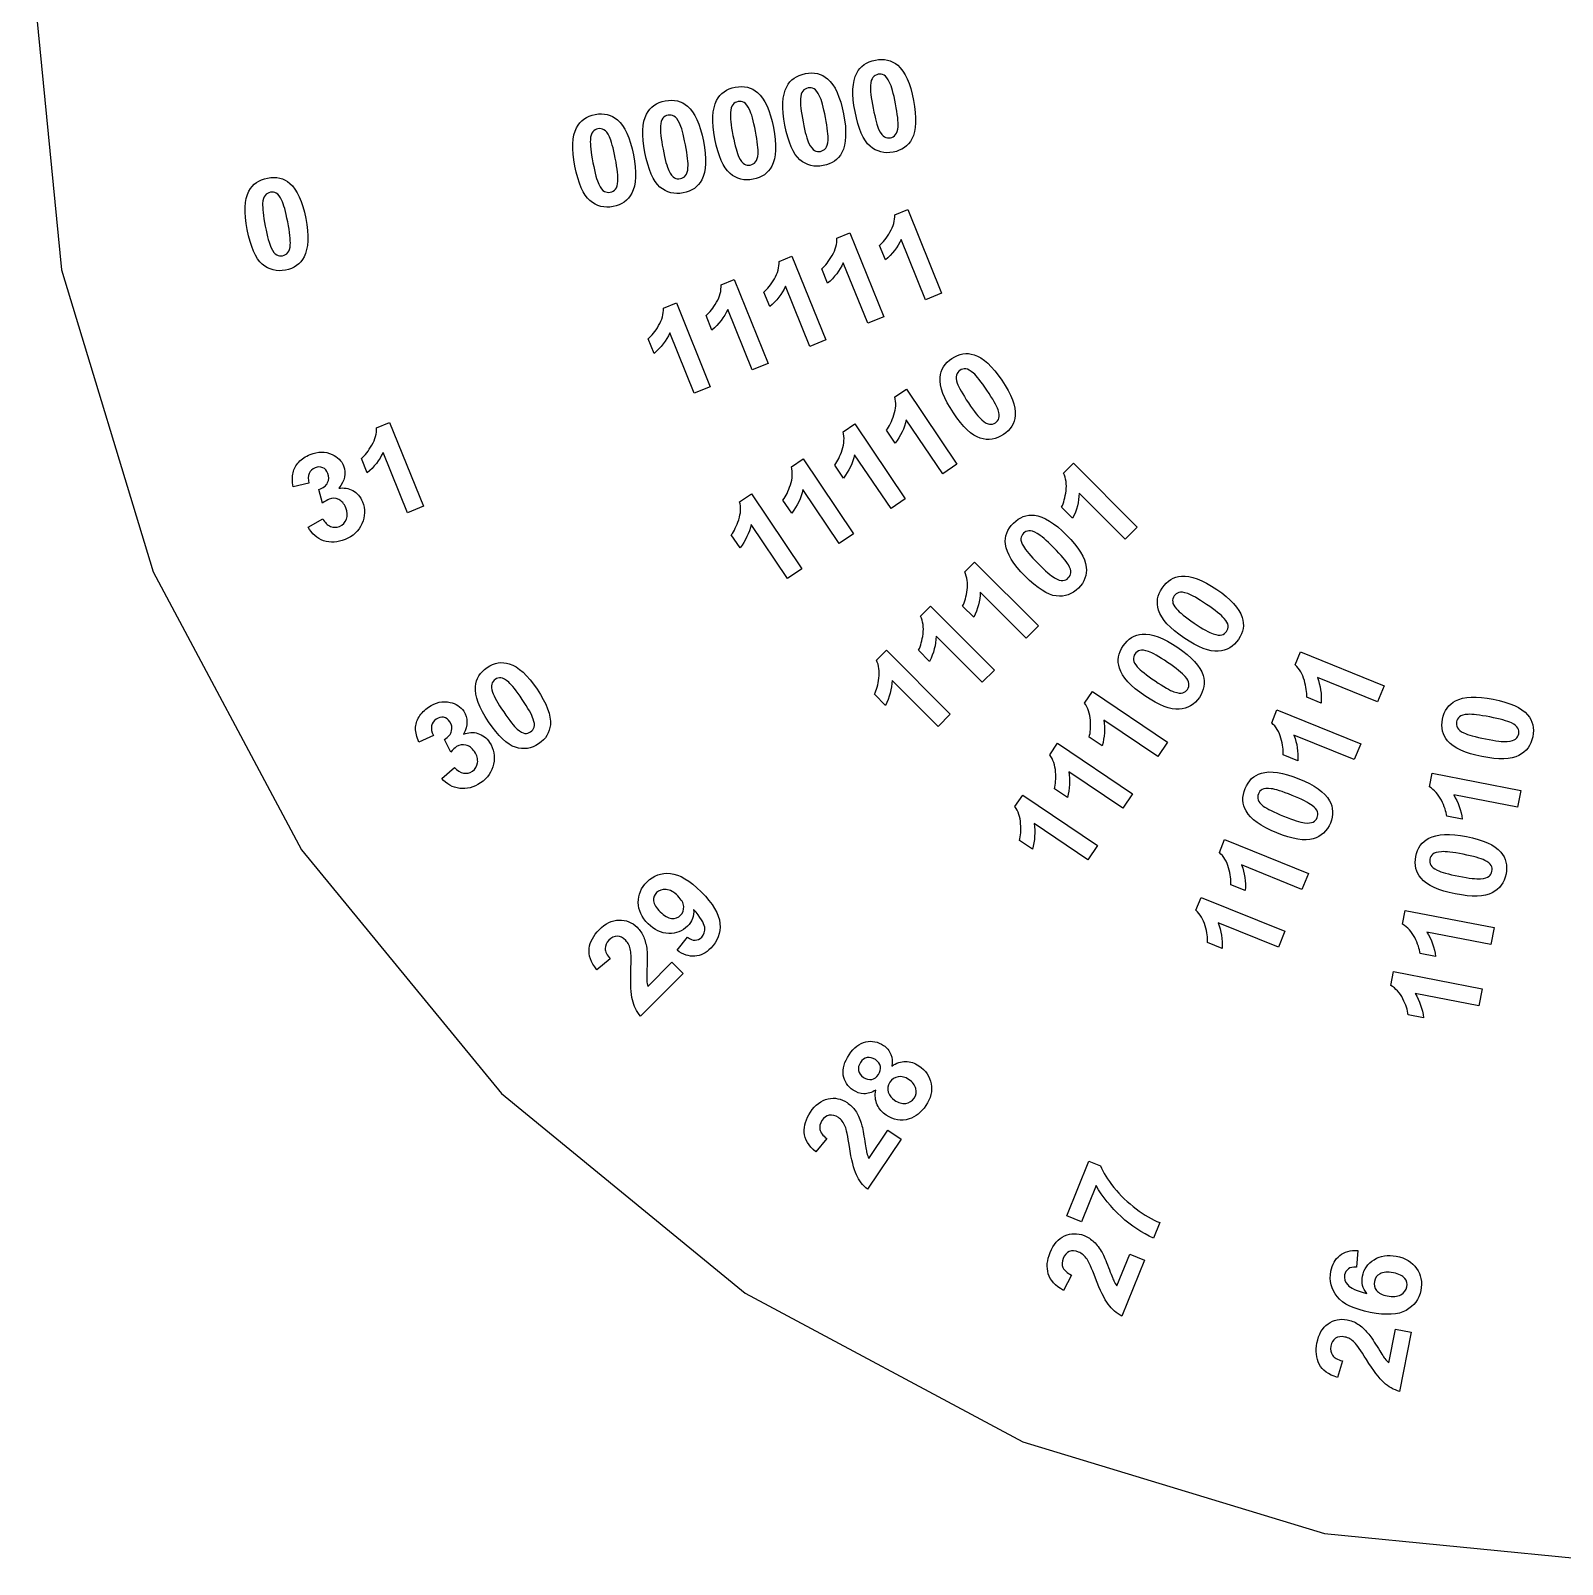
# Model space of a CAD drawing. Header units: millimetres. Extents: x -30 to 665, y 85 to 335.
# Drawn here: x 415 to 534.1, y 85 to 204.2 of the extents above; entities that cross this region are included whole.
import ezdxf

# ---------------------------------------------------------------- set-up
doc = ezdxf.new("R2010")
doc.units = ezdxf.units.MM
doc.layers.get('0').update_dxf_attribs({"lineweight": 25, "true_color": 0xffffff})
doc.layers.add('Gravure1', color=3, linetype='Continuous', lineweight=25, true_color=0x00ff00)

msp = doc.modelspace()

# ---------------------------------------------------------------- linework, layer by layer
for p, q in [((415, 210), (417.4, 185.61)), ((417.4, 185.61), (424.52, 162.16)), ((424.52, 162.16), (436.07, 140.55)), ((436.07, 140.55), (451.61, 121.61)), ((451.61, 121.61), (470.55, 106.07)), ((470.55, 106.07), (492.16, 94.52)), ((492.16, 94.52), (515.61, 87.4)), ((515.61, 87.4), (540, 85))]:
    msp.add_line(p, q)
at = {"layer": 'Gravure1'}
for p, q in [((482.19, 189.91), (483.2, 190.32)), ((483.2, 190.32), (485.83, 183.8)), ((477.69, 188.09), (478.7, 188.5)), ((478.7, 188.5), (481.33, 181.98)), ((481.46, 186.39), (481.01, 187.52)), ((484.58, 183.3), (482.69, 187.99)), ((473.19, 186.28), (474.2, 186.68)), ((474.2, 186.68), (476.83, 180.17)), ((480.09, 181.48), (478.19, 186.17)), ((468.69, 184.46), (469.7, 184.87)), ((469.7, 184.87), (472.34, 178.35)), ((476.97, 184.58), (476.51, 185.71)), ((472.47, 182.76), (472.01, 183.89)), ((475.59, 179.66), (473.7, 184.35)), ((485.83, 183.8), (484.58, 183.3)), ((464.2, 182.64), (465.21, 183.05)), ((465.21, 183.05), (467.84, 176.53)), ((471.09, 177.85), (469.2, 182.54)), ((467.97, 180.94), (467.52, 182.07)), ((481.33, 181.98), (480.09, 181.48)), ((463.47, 179.13), (463.02, 180.26)), ((466.6, 176.03), (464.7, 180.72)), ((476.83, 180.17), (475.59, 179.66)), ((472.34, 178.35), (471.09, 177.85)), ((467.84, 176.53), (466.6, 176.03)), ((482.2, 175.74), (483.1, 176.35)), ((483.1, 176.35), (487.03, 170.52)), ((441.9, 173.35), (442.91, 173.76)), ((442.91, 173.76), (445.54, 167.25)), ((478.18, 173.03), (479.08, 173.64)), ((479.08, 173.64), (483.01, 167.81)), ((482.22, 172.15), (481.54, 173.16)), ((485.92, 169.77), (483.09, 173.96)), ((441.17, 169.84), (440.72, 170.97)), ((444.29, 166.74), (442.4, 171.43)), ((474.15, 170.31), (475.06, 170.92)), ((475.06, 170.92), (478.99, 165.1)), ((481.9, 167.06), (479.07, 171.25)), ((487.03, 170.52), (485.92, 169.77)), ((495.31, 169.83), (496.08, 170.6)), ((496.08, 170.6), (501.05, 165.63)), ((478.2, 169.44), (477.52, 170.45)), ((436.64, 169.03), (435.41, 168.76)), ((437.69, 167.48), (437.41, 168.55)), ((470.13, 167.6), (471.04, 168.21)), ((471.04, 168.21), (474.97, 162.38)), ((477.87, 164.35), (475.05, 168.54)), ((500.11, 164.68), (496.53, 168.26)), ((445.54, 167.25), (444.29, 166.74)), ((474.18, 166.72), (473.5, 167.73)), ((483.01, 167.81), (481.9, 167.06)), ((496.02, 166.31), (495.16, 167.17)), ((436.57, 165.63), (437.72, 166.26)), ((473.85, 161.63), (471.03, 165.83)), ((470.16, 164.01), (469.48, 165.02)), ((478.99, 165.1), (477.87, 164.35)), ((501.05, 165.63), (500.11, 164.68)), ((474.97, 162.38), (473.85, 161.63)), ((487.63, 162.14), (488.4, 162.91)), ((488.4, 162.91), (493.37, 157.94)), ((492.42, 156.99), (488.84, 160.57)), ((484.2, 158.71), (484.97, 159.48)), ((484.97, 159.48), (489.94, 154.51)), ((488.33, 158.62), (487.47, 159.48)), ((493.37, 157.94), (492.42, 156.99)), ((488.99, 153.56), (485.41, 157.14)), ((480.77, 155.28), (481.54, 156.05)), ((481.54, 156.05), (486.51, 151.08)), ((484.9, 155.19), (484.04, 156.06)), ((513.32, 154.91), (513.73, 155.92)), ((513.73, 155.92), (520.24, 153.29)), ((489.94, 154.51), (488.99, 153.56)), ((519.74, 152.04), (515.05, 153.94)), ((481.47, 151.76), (480.61, 152.63)), ((485.56, 150.13), (481.98, 153.71)), ((496.95, 151.94), (497.56, 152.85)), ((497.56, 152.85), (503.39, 148.91)), ((520.24, 153.29), (519.74, 152.04)), ((511.5, 150.41), (511.91, 151.42)), ((511.91, 151.42), (518.43, 148.79)), ((515.35, 151.95), (514.22, 152.41)), ((486.51, 151.08), (485.56, 150.13)), ((502.64, 147.8), (498.45, 150.63)), ((446.32, 149.43), (445.18, 148.91)), ((447.67, 148.13), (447.18, 149.12)), ((498.32, 148.62), (497.31, 149.3)), ((517.92, 147.55), (513.23, 149.44)), ((494.24, 147.92), (494.85, 148.82)), ((494.85, 148.82), (500.68, 144.89)), ((503.39, 148.91), (502.64, 147.8)), ((513.53, 147.45), (512.4, 147.91)), ((518.43, 148.79), (517.92, 147.55)), ((446.96, 146.09), (447.95, 146.94)), ((499.93, 143.78), (495.73, 146.61)), ((523.76, 145.44), (523.97, 146.5)), ((523.97, 146.5), (530.87, 145.16)), ((491.53, 143.9), (492.14, 144.8)), ((492.14, 144.8), (497.96, 140.87)), ((495.61, 144.6), (494.6, 145.28)), ((500.68, 144.89), (499.93, 143.78)), ((530.61, 143.85), (525.65, 144.81)), ((530.87, 145.16), (530.61, 143.85)), ((526.31, 142.91), (525.12, 143.15)), ((497.21, 139.76), (493.02, 142.59)), ((492.9, 140.58), (491.89, 141.26)), ((497.96, 140.87), (497.21, 139.76)), ((507.43, 140.33), (507.83, 141.34)), ((507.83, 141.34), (514.35, 138.71)), ((513.85, 137.46), (509.16, 139.36)), ((514.35, 138.71), (513.85, 137.46)), ((509.45, 137.37), (508.33, 137.83)), ((505.61, 135.84), (506.02, 136.84)), ((506.02, 136.84), (512.53, 134.21)), ((512.03, 132.97), (507.34, 134.86)), ((521.68, 134.76), (521.89, 135.83)), ((521.89, 135.83), (528.79, 134.49)), ((465.26, 132.73), (466.08, 133.75)), ((512.53, 134.21), (512.03, 132.97)), ((528.54, 133.17), (523.57, 134.14)), ((528.79, 134.49), (528.54, 133.17)), ((507.64, 132.87), (506.51, 133.33)), ((524.24, 132.24), (523.04, 132.47)), ((460.06, 132.07), (459.02, 131.22)), ((462.98, 129.92), (464.86, 131.81)), ((464.86, 131.81), (465.74, 130.93)), ((465.74, 130.93), (462.42, 127.6)), ((520.76, 130), (520.97, 131.07)), ((520.97, 131.07), (527.87, 129.73)), ((527.61, 128.41), (522.65, 129.37)), ((527.87, 129.73), (527.61, 128.41)), ((523.31, 127.48), (522.12, 127.71)), ((476.9, 118.09), (476.05, 117.06)), ((482.7, 118.05), (480.07, 114.15)), ((480.17, 116.54), (481.66, 118.75)), ((481.66, 118.75), (482.7, 118.05)), ((495.56, 112.08), (497.27, 116.33)), ((497.27, 116.33), (498.18, 115.97)), ((497.85, 114.44), (496.71, 111.61)), ((496.71, 111.61), (495.56, 112.08)), ((502.79, 111.56), (502.31, 110.36)), ((499.46, 106.65), (500.46, 109.12)), ((501.62, 108.65), (499.86, 104.29)), ((500.46, 109.12), (501.62, 108.65)), ((518.19, 109.4), (518.09, 108.1)), ((495.94, 107.48), (495.32, 106.29)), ((520.61, 100.66), (521.12, 103.28)), ((521.12, 103.28), (522.34, 103.04)), ((522.34, 103.04), (521.45, 98.43)), ((517, 100.81), (516.61, 99.53))]:
    msp.add_line(p, q, dxfattribs=at)
for points in [[(479.23, 200.91), (479.52, 201.46), (480, 201.8), (480.68, 201.93)], [(480.68, 201.93), (481.36, 202.07), (481.94, 201.93), (482.42, 201.52)], [(482.42, 201.52), (482.98, 201.03), (483.4, 200.12), (483.65, 198.79)], [(473.79, 199.85), (474.07, 200.4), (474.56, 200.74), (475.24, 200.88)], [(475.24, 200.88), (475.91, 201.01), (476.49, 200.87), (476.97, 200.46)], [(476.97, 200.46), (477.54, 199.97), (477.95, 199.07), (478.21, 197.74)], [(479.1, 197.92), (478.84, 199.24), (478.89, 200.24), (479.23, 200.91)], [(480.49, 200.58), (480.39, 200.45), (480.32, 200.25), (480.3, 199.96)], [(480.9, 200.82), (480.74, 200.79), (480.6, 200.71), (480.49, 200.58)], [(481.36, 200.75), (481.21, 200.83), (481.06, 200.85), (480.9, 200.82)], [(481.79, 200.19), (481.65, 200.48), (481.51, 200.67), (481.36, 200.75)], [(468.34, 198.79), (468.63, 199.34), (469.11, 199.69), (469.79, 199.82)], [(469.79, 199.82), (470.47, 199.95), (471.05, 199.81), (471.52, 199.4)], [(471.52, 199.4), (472.09, 198.91), (472.5, 198.01), (472.76, 196.68)], [(473.65, 196.86), (473.4, 198.18), (473.44, 199.18), (473.79, 199.85)], [(475.05, 199.52), (474.94, 199.39), (474.88, 199.19), (474.86, 198.91)], [(475.45, 199.76), (475.29, 199.73), (475.15, 199.65), (475.05, 199.52)], [(475.92, 199.69), (475.77, 199.77), (475.61, 199.79), (475.45, 199.76)], [(476.35, 199.13), (476.21, 199.43), (476.06, 199.61), (475.92, 199.69)], [(476.8, 197.46), (476.64, 198.29), (476.49, 198.84), (476.35, 199.13)], [(480.3, 199.96), (480.28, 199.6), (480.35, 199.01), (480.51, 198.18)], [(482.25, 198.52), (482.09, 199.34), (481.94, 199.9), (481.79, 200.19)], [(462.89, 197.73), (463.18, 198.28), (463.66, 198.63), (464.34, 198.76)], [(464.34, 198.76), (465.02, 198.89), (465.6, 198.75), (466.08, 198.34)], [(466.08, 198.34), (466.64, 197.86), (467.06, 196.95), (467.32, 195.62)], [(468.21, 195.81), (467.95, 197.13), (467.99, 198.12), (468.34, 198.79)], [(469.6, 198.46), (469.49, 198.33), (469.43, 198.13), (469.41, 197.85)], [(470.01, 198.7), (469.84, 198.67), (469.71, 198.59), (469.6, 198.46)], [(470.47, 198.63), (470.32, 198.71), (470.17, 198.73), (470.01, 198.7)], [(470.9, 198.08), (470.76, 198.37), (470.62, 198.55), (470.47, 198.63)], [(471.36, 196.4), (471.2, 197.23), (471.04, 197.78), (470.9, 198.08)], [(474.86, 198.91), (474.83, 198.54), (474.9, 197.95), (475.06, 197.12)], [(480.27, 195.24), (479.75, 195.68), (479.36, 196.58), (479.1, 197.92)], [(480.51, 198.18), (480.67, 197.36), (480.82, 196.8), (480.96, 196.51)], [(482.45, 196.74), (482.47, 197.11), (482.41, 197.7), (482.25, 198.52)], [(483.65, 198.79), (483.91, 197.47), (483.87, 196.47), (483.52, 195.8)], [(457.45, 196.67), (457.73, 197.23), (458.22, 197.57), (458.9, 197.7)], [(458.9, 197.7), (459.58, 197.83), (460.15, 197.69), (460.63, 197.28)], [(460.63, 197.28), (461.2, 196.8), (461.61, 195.89), (461.87, 194.56)], [(462.76, 194.75), (462.5, 196.07), (462.55, 197.06), (462.89, 197.73)], [(463.97, 196.79), (463.94, 196.42), (464.01, 195.83), (464.17, 195.01)], [(464.15, 197.4), (464.05, 197.28), (463.98, 197.07), (463.97, 196.79)], [(464.56, 197.64), (464.4, 197.61), (464.26, 197.53), (464.15, 197.4)], [(465.02, 197.57), (464.88, 197.65), (464.72, 197.68), (464.56, 197.64)], [(465.46, 197.02), (465.31, 197.31), (465.17, 197.49), (465.02, 197.57)], [(465.91, 195.35), (465.75, 196.17), (465.6, 196.73), (465.46, 197.02)], [(469.41, 197.85), (469.39, 197.48), (469.45, 196.89), (469.61, 196.07)], [(474.82, 194.18), (474.3, 194.63), (473.91, 195.52), (473.65, 196.86)], [(475.06, 197.12), (475.22, 196.3), (475.37, 195.74), (475.51, 195.45)], [(477, 195.69), (477.03, 196.05), (476.96, 196.64), (476.8, 197.46)], [(478.21, 197.74), (478.47, 196.41), (478.42, 195.41), (478.08, 194.74)], [(482.26, 196.13), (482.37, 196.26), (482.43, 196.46), (482.45, 196.74)], [(457.31, 193.69), (457.06, 195.01), (457.1, 196), (457.45, 196.67)], [(458.52, 195.73), (458.5, 195.37), (458.56, 194.77), (458.72, 193.95)], [(458.71, 196.35), (458.6, 196.22), (458.54, 196.01), (458.52, 195.73)], [(459.11, 196.59), (458.95, 196.55), (458.82, 196.47), (458.71, 196.35)], [(459.58, 196.51), (459.43, 196.59), (459.28, 196.62), (459.11, 196.59)], [(460.01, 195.96), (459.87, 196.25), (459.72, 196.43), (459.58, 196.51)], [(460.46, 194.29), (460.3, 195.11), (460.15, 195.67), (460.01, 195.96)], [(467.32, 195.62), (467.57, 194.29), (467.53, 193.29), (467.18, 192.62)], [(469.38, 193.12), (468.86, 193.57), (468.47, 194.46), (468.21, 195.81)], [(469.61, 196.07), (469.77, 195.24), (469.93, 194.69), (470.07, 194.39)], [(471.56, 194.63), (471.58, 194.99), (471.52, 195.58), (471.36, 196.4)], [(472.76, 196.68), (473.02, 195.35), (472.98, 194.35), (472.63, 193.68)], [(476.82, 195.07), (476.92, 195.2), (476.99, 195.4), (477, 195.69)], [(480.96, 196.51), (481.1, 196.22), (481.25, 196.03), (481.39, 195.96)], [(481.39, 195.96), (481.54, 195.88), (481.69, 195.86), (481.86, 195.89)], [(481.86, 195.89), (482.02, 195.92), (482.15, 196), (482.26, 196.13)], [(483.52, 195.8), (483.23, 195.25), (482.75, 194.91), (482.07, 194.77)], [(461.87, 194.56), (462.13, 193.23), (462.08, 192.24), (461.74, 191.57)], [(463.93, 192.06), (463.41, 192.51), (463.02, 193.4), (462.76, 194.75)], [(464.17, 195.01), (464.33, 194.18), (464.48, 193.63), (464.62, 193.34)], [(466.11, 193.57), (466.14, 193.93), (466.07, 194.52), (465.91, 195.35)], [(470.07, 194.39), (470.21, 194.1), (470.36, 193.92), (470.5, 193.84)], [(471.37, 194.01), (471.48, 194.14), (471.54, 194.35), (471.56, 194.63)], [(475.51, 195.45), (475.66, 195.16), (475.8, 194.98), (475.95, 194.9)], [(475.95, 194.9), (476.09, 194.82), (476.25, 194.8), (476.41, 194.83)], [(476.41, 194.83), (476.57, 194.86), (476.71, 194.94), (476.82, 195.07)], [(478.08, 194.74), (477.79, 194.19), (477.31, 193.85), (476.63, 193.72)], [(482.07, 194.77), (481.39, 194.64), (480.79, 194.8), (480.27, 195.24)], [(458.49, 191.01), (457.97, 191.45), (457.58, 192.34), (457.31, 193.69)], [(458.72, 193.95), (458.88, 193.13), (459.03, 192.57), (459.18, 192.28)], [(460.66, 192.51), (460.69, 192.87), (460.62, 193.46), (460.46, 194.29)], [(464.62, 193.34), (464.77, 193.04), (464.91, 192.86), (465.06, 192.78)], [(465.92, 192.95), (466.03, 193.08), (466.09, 193.29), (466.11, 193.57)], [(470.5, 193.84), (470.65, 193.76), (470.8, 193.74), (470.96, 193.77)], [(470.96, 193.77), (471.13, 193.8), (471.26, 193.88), (471.37, 194.01)], [(472.63, 193.68), (472.34, 193.13), (471.86, 192.79), (471.18, 192.66)], [(476.63, 193.72), (475.94, 193.58), (475.34, 193.74), (474.82, 194.18)], [(431.97, 191.74), (432.26, 192.29), (432.74, 192.63), (433.42, 192.76)], [(433.42, 192.76), (434.1, 192.89), (434.68, 192.75), (435.15, 192.34)], [(435.15, 192.34), (435.72, 191.86), (436.13, 190.95), (436.39, 189.62)], [(459.18, 192.28), (459.32, 191.99), (459.46, 191.8), (459.61, 191.72)], [(460.48, 191.89), (460.58, 192.02), (460.65, 192.23), (460.66, 192.51)], [(465.74, 191.6), (465.05, 191.47), (464.45, 191.62), (463.93, 192.06)], [(465.06, 192.78), (465.2, 192.7), (465.36, 192.68), (465.52, 192.71)], [(465.52, 192.71), (465.68, 192.74), (465.82, 192.82), (465.92, 192.95)], [(467.18, 192.62), (466.9, 192.07), (466.41, 191.73), (465.74, 191.6)], [(471.18, 192.66), (470.5, 192.52), (469.9, 192.68), (469.38, 193.12)], [(431.84, 188.75), (431.58, 190.07), (431.62, 191.07), (431.97, 191.74)], [(433.04, 190.79), (433.02, 190.43), (433.08, 189.83), (433.24, 189.01)], [(433.23, 191.41), (433.12, 191.28), (433.06, 191.07), (433.04, 190.79)], [(433.64, 191.65), (433.47, 191.62), (433.34, 191.54), (433.23, 191.41)], [(434.1, 191.58), (433.95, 191.65), (433.8, 191.68), (433.64, 191.65)], [(434.53, 191.02), (434.39, 191.31), (434.24, 191.5), (434.1, 191.58)], [(434.99, 189.35), (434.83, 190.17), (434.67, 190.73), (434.53, 191.02)], [(460.29, 190.54), (459.61, 190.41), (459.01, 190.56), (458.49, 191.01)], [(459.61, 191.72), (459.76, 191.65), (459.91, 191.62), (460.07, 191.65)], [(460.07, 191.65), (460.23, 191.69), (460.37, 191.77), (460.48, 191.89)], [(461.74, 191.57), (461.45, 191.01), (460.97, 190.67), (460.29, 190.54)], [(436.39, 189.62), (436.65, 188.3), (436.6, 187.3), (436.26, 186.63)], [(481.82, 188.56), (482.08, 189.01), (482.2, 189.46), (482.19, 189.91)], [(433.01, 186.07), (432.49, 186.51), (432.1, 187.41), (431.84, 188.75)], [(433.24, 189.01), (433.4, 188.19), (433.56, 187.63), (433.7, 187.34)], [(435.19, 187.57), (435.21, 187.93), (435.15, 188.53), (434.99, 189.35)], [(481.01, 187.52), (481.29, 187.76), (481.56, 188.1), (481.82, 188.56)], [(433.7, 187.34), (433.84, 187.05), (433.99, 186.86), (434.13, 186.78)], [(435, 186.96), (435.11, 187.09), (435.17, 187.29), (435.19, 187.57)], [(477.32, 186.74), (477.59, 187.19), (477.71, 187.64), (477.69, 188.09)], [(482.69, 187.99), (482.41, 187.38), (482, 186.85), (481.46, 186.39)], [(434.81, 185.6), (434.13, 185.47), (433.53, 185.62), (433.01, 186.07)], [(434.13, 186.78), (434.28, 186.71), (434.43, 186.68), (434.59, 186.72)], [(434.59, 186.72), (434.76, 186.75), (434.89, 186.83), (435, 186.96)], [(436.26, 186.63), (435.97, 186.08), (435.49, 185.73), (434.81, 185.6)], [(472.83, 184.92), (473.09, 185.37), (473.21, 185.82), (473.19, 186.28)], [(476.51, 185.71), (476.79, 185.94), (477.06, 186.29), (477.32, 186.74)], [(478.19, 186.17), (477.91, 185.56), (477.5, 185.03), (476.97, 184.58)], [(472.01, 183.89), (472.29, 184.13), (472.57, 184.47), (472.83, 184.92)], [(468.33, 183.1), (468.59, 183.55), (468.71, 184.01), (468.69, 184.46)], [(473.7, 184.35), (473.41, 183.74), (473, 183.21), (472.47, 182.76)], [(463.83, 181.29), (464.09, 181.74), (464.22, 182.19), (464.2, 182.64)], [(467.52, 182.07), (467.8, 182.31), (468.07, 182.65), (468.33, 183.1)], [(469.2, 182.54), (468.92, 181.93), (468.51, 181.4), (467.97, 180.94)], [(463.02, 180.26), (463.3, 180.49), (463.57, 180.84), (463.83, 181.29)], [(464.7, 180.72), (464.42, 180.11), (464.01, 179.58), (463.47, 179.13)], [(486.64, 178.74), (487.2, 179.12), (487.78, 179.21), (488.36, 179.02)], [(488.36, 179.02), (489.06, 178.8), (489.78, 178.14), (490.52, 177.04)], [(485.73, 177.26), (485.77, 177.86), (486.08, 178.36), (486.64, 178.74)], [(487.26, 177.81), (487.13, 177.72), (487.04, 177.6), (486.99, 177.44)], [(487.71, 177.93), (487.55, 177.94), (487.4, 177.9), (487.26, 177.81)], [(488.31, 177.59), (488.07, 177.8), (487.87, 177.91), (487.71, 177.93)], [(486.75, 174.51), (486.01, 175.6), (485.67, 176.52), (485.73, 177.26)], [(486.99, 177.44), (486.94, 177.28), (486.96, 177.08), (487.05, 176.81)], [(487.05, 176.81), (487.17, 176.48), (487.46, 175.97), (487.92, 175.28)], [(489.36, 176.26), (488.9, 176.94), (488.55, 177.38), (488.31, 177.59)], [(490.52, 177.04), (491.26, 175.94), (491.61, 175.03), (491.55, 174.29)], [(482.12, 174.34), (482.28, 174.83), (482.31, 175.3), (482.2, 175.74)], [(487.92, 175.28), (488.38, 174.6), (488.73, 174.16), (488.97, 173.95)], [(490.22, 174.73), (490.11, 175.07), (489.82, 175.58), (489.36, 176.26)], [(481.54, 173.16), (481.77, 173.45), (481.96, 173.84), (482.12, 174.34)], [(488.83, 172.54), (488.19, 172.74), (487.5, 173.4), (486.75, 174.51)], [(490.02, 173.73), (490.15, 173.82), (490.24, 173.95), (490.29, 174.1)], [(490.29, 174.1), (490.34, 174.26), (490.31, 174.47), (490.22, 174.73)], [(491.55, 174.29), (491.5, 173.68), (491.2, 173.19), (490.64, 172.81)], [(441.53, 172), (441.79, 172.45), (441.91, 172.9), (441.9, 173.35)], [(478.1, 171.62), (478.26, 172.12), (478.29, 172.59), (478.18, 173.03)], [(483.09, 173.96), (482.94, 173.31), (482.65, 172.7), (482.22, 172.15)], [(488.97, 173.95), (489.21, 173.74), (489.41, 173.63), (489.57, 173.62)], [(489.57, 173.62), (489.73, 173.6), (489.88, 173.64), (490.02, 173.73)], [(440.72, 170.97), (441, 171.2), (441.27, 171.55), (441.53, 172)], [(490.64, 172.81), (490.07, 172.43), (489.47, 172.34), (488.83, 172.54)], [(435.4, 169.85), (435.46, 170.15), (435.61, 170.42), (435.85, 170.68)], [(435.85, 170.68), (436.08, 170.93), (436.37, 171.12), (436.73, 171.27)], [(436.73, 171.27), (437.34, 171.51), (437.91, 171.52), (438.44, 171.28)], [(438.44, 171.28), (438.87, 171.08), (439.17, 170.78), (439.33, 170.38)], [(442.4, 171.43), (442.12, 170.82), (441.71, 170.29), (441.17, 169.84)], [(477.52, 170.45), (477.74, 170.74), (477.94, 171.13), (478.1, 171.62)], [(479.07, 171.25), (478.92, 170.6), (478.63, 169.99), (478.2, 169.44)], [(435.41, 168.76), (435.34, 169.19), (435.33, 169.55), (435.4, 169.85)], [(436.65, 169.79), (436.56, 169.58), (436.56, 169.33), (436.64, 169.03)], [(437.11, 170.23), (436.9, 170.14), (436.74, 170), (436.65, 169.79)], [(437.71, 170.24), (437.52, 170.32), (437.32, 170.32), (437.11, 170.23)], [(438.11, 169.8), (438.02, 170.02), (437.89, 170.17), (437.71, 170.24)], [(438.09, 169.08), (438.21, 169.3), (438.21, 169.54), (438.11, 169.8)], [(439.33, 170.38), (439.56, 169.81), (439.43, 169.23), (438.95, 168.64)], [(474.08, 168.91), (474.24, 169.41), (474.27, 169.87), (474.15, 170.31)], [(495.51, 168.44), (495.57, 168.96), (495.51, 169.42), (495.31, 169.83)], [(437.41, 168.55), (437.75, 168.67), (437.98, 168.85), (438.09, 169.08)], [(438.95, 168.64), (439.35, 168.71), (439.72, 168.65), (440.05, 168.46)], [(440.05, 168.46), (440.39, 168.28), (440.64, 167.99), (440.8, 167.59)], [(473.5, 167.73), (473.72, 168.03), (473.92, 168.42), (474.08, 168.91)], [(475.05, 168.54), (474.9, 167.88), (474.61, 167.28), (474.18, 166.72)], [(495.16, 167.17), (495.33, 167.5), (495.44, 167.92), (495.51, 168.44)], [(496.53, 168.26), (496.51, 167.59), (496.34, 166.94), (496.02, 166.31)], [(438.22, 167.8), (438.06, 167.74), (437.88, 167.63), (437.69, 167.48)], [(438.95, 167.77), (438.7, 167.89), (438.46, 167.9), (438.22, 167.8)], [(439.5, 167.13), (439.37, 167.44), (439.19, 167.66), (438.95, 167.77)], [(439.55, 166.24), (439.65, 166.5), (439.63, 166.8), (439.5, 167.13)], [(440.8, 167.59), (441.03, 167.02), (441.01, 166.46), (440.76, 165.89)], [(470.06, 166.2), (470.22, 166.7), (470.25, 167.16), (470.13, 167.6)], [(437.72, 166.26), (437.88, 165.97), (438.08, 165.77), (438.31, 165.68)], [(439.02, 165.68), (439.28, 165.79), (439.46, 165.97), (439.55, 166.24)], [(440.76, 165.89), (440.5, 165.32), (440.07, 164.91), (439.45, 164.66)], [(469.48, 165.02), (469.7, 165.31), (469.9, 165.71), (470.06, 166.2)], [(471.03, 165.83), (470.88, 165.17), (470.59, 164.57), (470.16, 164.01)], [(490.8, 164.3), (490.73, 164.91), (490.94, 165.45), (491.42, 165.93)], [(491.42, 165.93), (491.89, 166.41), (492.44, 166.62), (493.05, 166.54)], [(493.05, 166.54), (493.78, 166.46), (494.61, 165.95), (495.55, 165.01)], [(437.78, 164.57), (437.26, 164.75), (436.86, 165.11), (436.57, 165.63)], [(439.45, 164.66), (438.86, 164.42), (438.31, 164.39), (437.78, 164.57)], [(438.31, 165.68), (438.55, 165.59), (438.78, 165.59), (439.02, 165.68)], [(492, 164.73), (491.99, 164.57), (492.05, 164.36), (492.19, 164.13)], [(492.2, 165.15), (492.09, 165.03), (492.02, 164.89), (492, 164.73)], [(492.62, 165.34), (492.46, 165.33), (492.32, 165.26), (492.2, 165.15)], [(493.27, 165.13), (493, 165.29), (492.78, 165.36), (492.62, 165.34)], [(494.56, 164.02), (493.98, 164.6), (493.55, 164.97), (493.27, 165.13)], [(495.55, 165.01), (496.49, 164.07), (497, 163.24), (497.08, 162.51)], [(492.33, 161.81), (491.4, 162.74), (490.89, 163.57), (490.8, 164.3)], [(492.19, 164.13), (492.37, 163.82), (492.75, 163.37), (493.33, 162.79)], [(495.7, 162.68), (495.52, 162.99), (495.14, 163.44), (494.56, 164.02)], [(487.82, 160.75), (487.88, 161.27), (487.82, 161.73), (487.63, 162.14)], [(493.33, 162.79), (493.91, 162.21), (494.34, 161.84), (494.61, 161.68)], [(495.88, 162.08), (495.9, 162.25), (495.84, 162.45), (495.7, 162.68)], [(497.08, 162.51), (497.15, 161.9), (496.95, 161.36), (496.47, 160.88)], [(494.75, 160.27), (494.08, 160.34), (493.28, 160.86), (492.33, 161.81)], [(494.61, 161.68), (494.89, 161.52), (495.11, 161.45), (495.27, 161.47)], [(495.27, 161.47), (495.43, 161.48), (495.57, 161.55), (495.68, 161.67)], [(495.68, 161.67), (495.8, 161.78), (495.86, 161.92), (495.88, 162.08)], [(502.99, 160.89), (503.37, 161.46), (503.87, 161.76), (504.48, 161.81)], [(504.48, 161.81), (505.21, 161.86), (506.13, 161.52), (507.23, 160.78)], [(487.47, 159.48), (487.64, 159.81), (487.75, 160.24), (487.82, 160.75)], [(488.84, 160.57), (488.82, 159.9), (488.65, 159.25), (488.33, 158.62)], [(496.47, 160.88), (495.99, 160.4), (495.41, 160.19), (494.75, 160.27)], [(502.7, 159.18), (502.51, 159.76), (502.61, 160.33), (502.99, 160.89)], [(503.91, 160.27), (503.82, 160.14), (503.78, 159.99), (503.8, 159.82)], [(503.8, 159.82), (503.81, 159.66), (503.91, 159.48), (504.09, 159.27)], [(504.28, 160.54), (504.13, 160.5), (504, 160.41), (503.91, 160.27)], [(504.97, 160.46), (504.67, 160.56), (504.44, 160.59), (504.28, 160.54)], [(506.44, 159.61), (505.76, 160.07), (505.27, 160.35), (504.97, 160.46)], [(507.23, 160.78), (508.32, 160.04), (508.98, 159.32), (509.21, 158.61)], [(484.39, 157.32), (484.45, 157.84), (484.39, 158.3), (484.2, 158.71)], [(504.67, 157.02), (503.58, 157.75), (502.92, 158.47), (502.7, 159.18)], [(504.09, 159.27), (504.33, 159), (504.79, 158.63), (505.47, 158.17)], [(507.81, 158.52), (507.58, 158.79), (507.12, 159.16), (506.44, 159.61)], [(509.21, 158.61), (509.39, 158.03), (509.3, 157.46), (508.92, 156.9)], [(505.47, 158.17), (506.15, 157.71), (506.64, 157.43), (506.94, 157.33)], [(507.63, 157.25), (507.78, 157.29), (507.9, 157.38), (507.99, 157.52)], [(508.11, 157.97), (508.09, 158.13), (507.99, 158.32), (507.81, 158.52)], [(507.99, 157.52), (508.08, 157.65), (508.12, 157.8), (508.11, 157.97)], [(484.04, 156.06), (484.21, 156.38), (484.33, 156.81), (484.39, 157.32)], [(485.41, 157.14), (485.39, 156.47), (485.22, 155.82), (484.9, 155.19)], [(499.66, 154.67), (499.47, 155.25), (499.57, 155.82), (499.95, 156.39)], [(499.95, 156.39), (500.33, 156.95), (500.83, 157.25), (501.44, 157.3)], [(501.44, 157.3), (502.17, 157.36), (503.09, 157.01), (504.19, 156.27)], [(504.19, 156.27), (505.28, 155.53), (505.94, 154.81), (506.17, 154.1)], [(507.34, 155.97), (506.68, 155.92), (505.79, 156.27), (504.67, 157.02)], [(506.94, 157.33), (507.24, 157.23), (507.47, 157.2), (507.63, 157.25)], [(508.92, 156.9), (508.54, 156.33), (508.01, 156.02), (507.34, 155.97)], [(450.5, 154.71), (451.06, 155.09), (451.64, 155.18), (452.22, 155)], [(452.22, 155), (452.92, 154.78), (453.64, 154.12), (454.38, 153.02)], [(480.96, 153.89), (481.02, 154.41), (480.96, 154.87), (480.77, 155.28)], [(500.87, 155.76), (500.78, 155.63), (500.74, 155.48), (500.76, 155.32)], [(500.76, 155.32), (500.77, 155.15), (500.87, 154.97), (501.05, 154.76)], [(501.24, 156.04), (501.09, 155.99), (500.96, 155.9), (500.87, 155.76)], [(501.93, 155.95), (501.63, 156.05), (501.4, 156.08), (501.24, 156.04)], [(503.4, 155.11), (502.72, 155.57), (502.23, 155.85), (501.93, 155.95)], [(504.77, 154.01), (504.54, 154.28), (504.08, 154.65), (503.4, 155.11)], [(449.59, 153.23), (449.63, 153.84), (449.94, 154.33), (450.5, 154.71)], [(451.12, 153.79), (450.99, 153.7), (450.9, 153.57), (450.85, 153.42)], [(451.57, 153.9), (451.4, 153.92), (451.26, 153.88), (451.12, 153.79)], [(452.17, 153.56), (451.93, 153.77), (451.73, 153.89), (451.57, 153.9)], [(480.61, 152.63), (480.78, 152.95), (480.9, 153.38), (480.96, 153.89)], [(501.63, 152.51), (500.54, 153.25), (499.88, 153.97), (499.66, 154.67)], [(501.05, 154.76), (501.29, 154.49), (501.75, 154.13), (502.43, 153.67)], [(505.07, 153.46), (505.05, 153.62), (504.95, 153.81), (504.77, 154.01)], [(506.17, 154.1), (506.35, 153.52), (506.25, 152.95), (505.88, 152.39)], [(514.04, 153.71), (513.9, 154.21), (513.66, 154.61), (513.32, 154.91)], [(515.05, 153.94), (515.29, 153.31), (515.39, 152.65), (515.35, 151.95)], [(450.61, 150.49), (449.87, 151.58), (449.53, 152.49), (449.59, 153.23)], [(450.85, 153.42), (450.8, 153.26), (450.82, 153.05), (450.91, 152.79)], [(450.91, 152.79), (451.03, 152.45), (451.32, 151.94), (451.78, 151.26)], [(453.22, 152.23), (452.76, 152.91), (452.41, 153.36), (452.17, 153.56)], [(454.38, 153.02), (455.12, 151.92), (455.47, 151), (455.41, 150.26)], [(481.98, 153.71), (481.96, 153.04), (481.79, 152.39), (481.47, 151.76)], [(502.43, 153.67), (503.11, 153.21), (503.6, 152.93), (503.9, 152.82)], [(503.9, 152.82), (504.2, 152.72), (504.43, 152.69), (504.59, 152.74)], [(504.59, 152.74), (504.74, 152.79), (504.86, 152.88), (504.95, 153.01)], [(504.95, 153.01), (505.04, 153.15), (505.08, 153.29), (505.07, 153.46)], [(514.22, 152.41), (514.24, 152.77), (514.18, 153.21), (514.04, 153.71)], [(445.2, 150.87), (445.38, 151.17), (445.63, 151.42), (445.94, 151.64)], [(445.94, 151.64), (446.49, 152.01), (447.05, 152.13), (447.61, 152)], [(447.61, 152), (448.07, 151.9), (448.43, 151.67), (448.67, 151.31)], [(454.08, 150.7), (453.97, 151.04), (453.68, 151.55), (453.22, 152.23)], [(497.41, 150.62), (497.37, 151.13), (497.22, 151.58), (496.95, 151.94)], [(504.3, 151.46), (503.64, 151.41), (502.75, 151.76), (501.63, 152.51)], [(505.88, 152.39), (505.49, 151.82), (504.97, 151.52), (504.3, 151.46)], [(524.78, 150.7), (524.91, 151.36), (525.25, 151.84), (525.8, 152.12)], [(525.8, 152.12), (526.45, 152.46), (527.42, 152.5), (528.73, 152.25)], [(528.73, 152.25), (530.03, 151.99), (530.92, 151.59), (531.4, 151.03)], [(444.93, 149.97), (444.93, 150.28), (445.02, 150.58), (445.2, 150.87)], [(446.53, 150.7), (446.34, 150.57), (446.22, 150.4), (446.18, 150.18)], [(447.11, 150.84), (446.92, 150.88), (446.72, 150.83), (446.53, 150.7)], [(447.6, 150.49), (447.47, 150.69), (447.3, 150.8), (447.11, 150.84)], [(447.73, 149.78), (447.8, 150.02), (447.75, 150.26), (447.6, 150.49)], [(448.67, 151.31), (449.01, 150.8), (449.01, 150.21), (448.66, 149.53)], [(452.69, 148.51), (452.05, 148.72), (451.36, 149.37), (450.61, 150.49)], [(451.78, 151.26), (452.24, 150.58), (452.59, 150.13), (452.83, 149.92)], [(454.15, 150.08), (454.2, 150.24), (454.17, 150.44), (454.08, 150.7)], [(455.41, 150.26), (455.36, 149.66), (455.06, 149.16), (454.5, 148.78)], [(497.31, 149.3), (497.41, 149.66), (497.44, 150.1), (497.41, 150.62)], [(498.45, 150.63), (498.55, 149.97), (498.51, 149.3), (498.32, 148.62)], [(512.22, 149.21), (512.08, 149.71), (511.84, 150.11), (511.5, 150.41)], [(525.18, 149), (524.79, 149.47), (524.65, 150.03), (524.78, 150.7)], [(525.87, 150.48), (525.84, 150.33), (525.87, 150.17), (525.94, 150.03)], [(526.11, 150.88), (525.98, 150.78), (525.9, 150.64), (525.87, 150.48)], [(526.77, 151.07), (526.46, 151.05), (526.23, 150.98), (526.11, 150.88)], [(528.46, 150.87), (527.65, 151.02), (527.09, 151.09), (526.77, 151.07)], [(530.15, 150.4), (529.83, 150.55), (529.26, 150.71), (528.46, 150.87)], [(530.64, 150), (530.56, 150.15), (530.4, 150.28), (530.15, 150.4)], [(531.4, 151.03), (531.79, 150.56), (531.93, 150), (531.8, 149.33)], [(445.18, 148.91), (445.01, 149.31), (444.93, 149.67), (444.93, 149.97)], [(446.18, 150.18), (446.13, 149.95), (446.18, 149.71), (446.32, 149.43)], [(447.18, 149.12), (447.48, 149.31), (447.67, 149.53), (447.73, 149.78)], [(448.66, 149.53), (449.04, 149.68), (449.41, 149.7), (449.78, 149.59)], [(449.78, 149.59), (450.14, 149.47), (450.45, 149.24), (450.68, 148.89)], [(452.83, 149.92), (453.07, 149.72), (453.27, 149.61), (453.43, 149.59)], [(453.43, 149.59), (453.59, 149.58), (453.74, 149.62), (453.87, 149.71)], [(453.87, 149.71), (454.01, 149.8), (454.1, 149.92), (454.15, 150.08)], [(512.4, 147.91), (512.42, 148.28), (512.36, 148.71), (512.22, 149.21)], [(513.23, 149.44), (513.48, 148.81), (513.57, 148.15), (513.53, 147.45)], [(525.94, 150.03), (526.02, 149.88), (526.18, 149.75), (526.43, 149.63)], [(526.43, 149.63), (526.76, 149.47), (527.32, 149.32), (528.13, 149.16)], [(528.13, 149.16), (528.93, 149), (529.49, 148.94), (529.81, 148.96)], [(529.81, 148.96), (530.13, 148.98), (530.35, 149.05), (530.47, 149.15)], [(530.47, 149.15), (530.6, 149.25), (530.67, 149.39), (530.71, 149.55)], [(530.71, 149.55), (530.74, 149.7), (530.71, 149.86), (530.64, 150)], [(531.8, 149.33), (531.67, 148.66), (531.31, 148.18), (530.71, 147.87)], [(448.12, 148.56), (447.98, 148.46), (447.83, 148.32), (447.67, 148.13)], [(448.84, 148.68), (448.58, 148.74), (448.34, 148.7), (448.12, 148.56)], [(449.51, 148.17), (449.32, 148.45), (449.1, 148.62), (448.84, 148.68)], [(449.75, 147.31), (449.79, 147.59), (449.71, 147.87), (449.51, 148.17)], [(450.68, 148.89), (451.03, 148.38), (451.13, 147.82), (451, 147.21)], [(454.5, 148.78), (453.93, 148.4), (453.33, 148.31), (452.69, 148.51)], [(494.7, 146.59), (494.66, 147.11), (494.51, 147.56), (494.24, 147.92)], [(527.84, 147.79), (526.55, 148.04), (525.66, 148.44), (525.18, 149)], [(530.71, 147.87), (530.12, 147.56), (529.16, 147.53), (527.84, 147.79)], [(447.95, 146.94), (448.17, 146.69), (448.4, 146.55), (448.65, 146.5)], [(448.65, 146.5), (448.9, 146.46), (449.13, 146.51), (449.35, 146.65)], [(449.35, 146.65), (449.58, 146.81), (449.71, 147.03), (449.75, 147.31)], [(451, 147.21), (450.87, 146.6), (450.53, 146.11), (449.98, 145.74)], [(510.7, 146.5), (511.41, 146.71), (512.37, 146.57), (513.6, 146.07)], [(448.36, 145.31), (447.82, 145.38), (447.35, 145.64), (446.96, 146.09)], [(449.98, 145.74), (449.45, 145.38), (448.91, 145.24), (448.36, 145.31)], [(494.6, 145.28), (494.7, 145.64), (494.73, 146.07), (494.7, 146.59)], [(495.73, 146.61), (495.84, 145.95), (495.8, 145.28), (495.61, 144.6)], [(509.44, 145.3), (509.69, 145.93), (510.11, 146.33), (510.7, 146.5)], [(513.6, 146.07), (514.83, 145.57), (515.63, 145), (515.99, 144.36)], [(509.51, 143.56), (509.2, 144.09), (509.18, 144.67), (509.44, 145.3)], [(510.47, 144.89), (510.41, 144.73), (510.4, 144.58), (510.45, 144.42)], [(510.45, 144.42), (510.5, 144.27), (510.63, 144.11), (510.85, 143.94)], [(510.77, 145.23), (510.63, 145.15), (510.53, 145.04), (510.47, 144.89)], [(511.46, 145.29), (511.15, 145.33), (510.92, 145.31), (510.77, 145.23)], [(513.08, 144.77), (512.31, 145.08), (511.78, 145.25), (511.46, 145.29)], [(514.64, 143.98), (514.36, 144.2), (513.84, 144.46), (513.08, 144.77)], [(515.99, 144.36), (516.29, 143.83), (516.32, 143.25), (516.06, 142.62)], [(524.7, 144.39), (524.46, 144.86), (524.15, 145.2), (523.76, 145.44)], [(525.12, 143.15), (525.07, 143.51), (524.93, 143.93), (524.7, 144.39)], [(525.65, 144.81), (526, 144.24), (526.23, 143.61), (526.31, 142.91)], [(491.98, 142.57), (491.95, 143.09), (491.8, 143.53), (491.53, 143.9)], [(511.89, 141.86), (510.66, 142.35), (509.87, 142.92), (509.51, 143.56)], [(510.85, 143.94), (511.14, 143.73), (511.66, 143.46), (512.43, 143.16)], [(512.43, 143.16), (513.19, 142.85), (513.73, 142.68), (514.04, 142.64)], [(515.05, 143.5), (515, 143.66), (514.87, 143.82), (514.64, 143.98)], [(515.03, 143.04), (515.09, 143.19), (515.1, 143.35), (515.05, 143.5)], [(491.89, 141.26), (491.99, 141.62), (492.02, 142.05), (491.98, 142.57)], [(493.02, 142.59), (493.13, 141.92), (493.08, 141.26), (492.9, 140.58)], [(514.04, 142.64), (514.36, 142.6), (514.59, 142.62), (514.73, 142.7)], [(516.06, 142.62), (515.81, 141.99), (515.36, 141.58), (514.72, 141.39)], [(514.73, 142.7), (514.87, 142.78), (514.97, 142.89), (515.03, 143.04)], [(514.72, 141.39), (514.08, 141.2), (513.13, 141.36), (511.89, 141.86)], [(522.71, 140.02), (522.84, 140.69), (523.17, 141.16), (523.72, 141.44)], [(523.72, 141.44), (524.37, 141.78), (525.35, 141.82), (526.65, 141.57)], [(526.65, 141.57), (527.95, 141.32), (528.84, 140.91), (529.32, 140.35)], [(508.15, 139.13), (508.01, 139.63), (507.77, 140.03), (507.43, 140.33)], [(523.11, 138.33), (522.71, 138.79), (522.58, 139.36), (522.71, 140.02)], [(523.8, 139.81), (523.77, 139.65), (523.79, 139.5), (523.87, 139.35)], [(524.03, 140.2), (523.91, 140.1), (523.83, 139.97), (523.8, 139.81)], [(524.7, 140.39), (524.38, 140.37), (524.16, 140.31), (524.03, 140.2)], [(526.38, 140.19), (525.58, 140.35), (525.02, 140.42), (524.7, 140.39)], [(528.07, 139.72), (527.75, 139.88), (527.19, 140.04), (526.38, 140.19)], [(528.56, 139.33), (528.48, 139.47), (528.32, 139.6), (528.07, 139.72)], [(529.32, 140.35), (529.72, 139.89), (529.85, 139.32), (529.72, 138.66)], [(462.93, 138.05), (463.43, 138.55), (464.03, 138.77), (464.74, 138.7)], [(464.74, 138.7), (465.45, 138.64), (466.25, 138.16), (467.14, 137.27)], [(508.33, 137.83), (508.35, 138.19), (508.29, 138.63), (508.15, 139.13)], [(509.16, 139.36), (509.4, 138.73), (509.5, 138.07), (509.45, 137.37)], [(525.77, 137.11), (524.48, 137.36), (523.59, 137.77), (523.11, 138.33)], [(523.87, 139.35), (523.95, 139.21), (524.11, 139.08), (524.36, 138.96)], [(524.36, 138.96), (524.68, 138.8), (525.25, 138.64), (526.05, 138.49)], [(526.05, 138.49), (526.86, 138.33), (527.42, 138.26), (527.74, 138.29)], [(527.74, 138.29), (528.05, 138.31), (528.28, 138.37), (528.4, 138.48)], [(528.4, 138.48), (528.52, 138.58), (528.6, 138.71), (528.63, 138.87)], [(528.63, 138.87), (528.66, 139.03), (528.64, 139.18), (528.56, 139.33)], [(529.72, 138.66), (529.59, 137.99), (529.23, 137.5), (528.64, 137.19)], [(462.25, 136.45), (462.24, 137.05), (462.46, 137.59), (462.93, 138.05)], [(463.67, 137.22), (463.49, 137.04), (463.42, 136.83), (463.44, 136.57)], [(464.41, 137.45), (464.1, 137.48), (463.85, 137.4), (463.67, 137.22)], [(465.33, 136.95), (465.03, 137.26), (464.72, 137.43), (464.41, 137.45)], [(467.14, 137.27), (468.05, 136.36), (468.53, 135.54), (468.6, 134.81)], [(528.64, 137.19), (528.04, 136.88), (527.09, 136.86), (525.77, 137.11)], [(463.01, 134.79), (462.51, 135.29), (462.26, 135.84), (462.25, 136.45)], [(463.44, 136.57), (463.46, 136.32), (463.63, 136.03), (463.95, 135.72)], [(465.78, 136.13), (465.76, 136.4), (465.61, 136.67), (465.33, 136.95)], [(465.54, 135.45), (465.72, 135.64), (465.8, 135.86), (465.78, 136.13)], [(466.55, 135.91), (466.59, 135.39), (466.43, 134.95), (466.07, 134.6)], [(467.41, 134.52), (467.36, 134.84), (467.08, 135.3), (466.55, 135.91)], [(459.2, 134.33), (459.69, 134.82), (460.21, 135.07), (460.75, 135.08)], [(460.75, 135.08), (461.29, 135.1), (461.76, 134.91), (462.15, 134.52)], [(464.61, 134.04), (464.03, 134.06), (463.5, 134.31), (463.01, 134.79)], [(463.95, 135.72), (464.27, 135.4), (464.56, 135.23), (464.84, 135.2)], [(464.84, 135.2), (465.12, 135.18), (465.35, 135.26), (465.54, 135.45)], [(468.6, 134.81), (468.66, 134.07), (468.43, 133.44), (467.89, 132.9)], [(506.33, 134.63), (506.19, 135.13), (505.95, 135.53), (505.61, 135.84)], [(507.34, 134.86), (507.58, 134.24), (507.68, 133.57), (507.64, 132.87)], [(522.62, 133.72), (522.39, 134.18), (522.07, 134.53), (521.68, 134.76)], [(458.43, 132.87), (458.5, 133.4), (458.76, 133.88), (459.2, 134.33)], [(460.61, 133.82), (460.38, 133.82), (460.17, 133.72), (459.97, 133.52)], [(461.27, 133.5), (461.05, 133.71), (460.84, 133.82), (460.61, 133.82)], [(462.15, 134.52), (462.37, 134.3), (462.55, 134.04), (462.67, 133.76)], [(462.67, 133.76), (462.79, 133.48), (462.87, 133.14), (462.92, 132.75)], [(466.07, 134.6), (465.68, 134.21), (465.19, 134.02), (464.61, 134.04)], [(466.08, 133.75), (466.29, 133.59), (466.48, 133.51), (466.67, 133.51)], [(466.67, 133.51), (466.85, 133.52), (467.02, 133.6), (467.18, 133.75)], [(467.18, 133.75), (467.37, 133.95), (467.45, 134.2), (467.41, 134.52)], [(506.51, 133.33), (506.53, 133.7), (506.47, 134.13), (506.33, 134.63)], [(523.04, 132.47), (523, 132.84), (522.86, 133.25), (522.62, 133.72)], [(523.57, 134.14), (523.93, 133.57), (524.15, 132.94), (524.24, 132.24)], [(459.02, 131.22), (458.56, 131.8), (458.36, 132.35), (458.43, 132.87)], [(459.97, 133.52), (459.77, 133.32), (459.67, 133.1), (459.67, 132.86)], [(459.67, 132.86), (459.67, 132.63), (459.81, 132.36), (460.06, 132.07)], [(461.65, 132.72), (461.59, 133.05), (461.46, 133.31), (461.27, 133.5)], [(461.67, 131.13), (461.7, 131.95), (461.7, 132.48), (461.65, 132.72)], [(462.92, 132.75), (462.95, 132.49), (462.96, 132.07), (462.93, 131.5)], [(466.64, 132.27), (466.2, 132.24), (465.74, 132.39), (465.26, 132.73)], [(467.89, 132.9), (467.5, 132.51), (467.09, 132.3), (466.64, 132.27)], [(462.93, 131.5), (462.91, 130.92), (462.9, 130.55), (462.91, 130.38)], [(461.79, 128.87), (461.68, 129.35), (461.64, 130.1), (461.67, 131.13)], [(462.91, 130.38), (462.92, 130.21), (462.94, 130.06), (462.98, 129.92)], [(521.7, 128.96), (521.46, 129.42), (521.15, 129.77), (520.76, 130)], [(462.42, 127.6), (462.12, 127.97), (461.91, 128.39), (461.79, 128.87)], [(522.12, 127.71), (522.07, 128.08), (521.93, 128.49), (521.7, 128.96)], [(522.65, 129.37), (523, 128.81), (523.22, 128.17), (523.31, 127.48)], [(478.64, 124.61), (479.01, 125.16), (479.44, 125.49), (479.93, 125.61)], [(479.93, 125.61), (480.42, 125.72), (480.88, 125.63), (481.31, 125.34)], [(481.31, 125.34), (481.58, 125.16), (481.77, 124.93), (481.89, 124.64)], [(478.19, 123.03), (478.12, 123.53), (478.26, 124.05), (478.64, 124.61)], [(479.53, 124.02), (479.39, 123.81), (479.33, 123.6), (479.37, 123.38)], [(480.05, 124.39), (479.84, 124.35), (479.67, 124.23), (479.53, 124.02)], [(480.68, 124.24), (480.47, 124.38), (480.26, 124.43), (480.05, 124.39)], [(481.07, 123.7), (481.03, 123.91), (480.9, 124.09), (480.68, 124.24)], [(481.89, 124.64), (482, 124.36), (482.03, 124.06), (481.97, 123.73)], [(481.97, 123.73), (482.32, 123.97), (482.67, 124.08), (483.03, 124.08)], [(483.03, 124.08), (483.39, 124.08), (483.74, 123.97), (484.06, 123.76)], [(478.96, 121.86), (478.53, 122.15), (478.27, 122.54), (478.19, 123.03)], [(479.37, 123.38), (479.42, 123.17), (479.54, 123), (479.75, 122.85)], [(479.75, 122.85), (479.97, 122.71), (480.19, 122.65), (480.4, 122.69)], [(480.4, 122.69), (480.6, 122.74), (480.78, 122.86), (480.92, 123.07)], [(480.92, 123.07), (481.06, 123.28), (481.11, 123.49), (481.07, 123.7)], [(482.46, 122.9), (482.19, 122.86), (481.98, 122.72), (481.82, 122.48)], [(483.27, 122.69), (483, 122.87), (482.73, 122.94), (482.46, 122.9)], [(484.06, 123.76), (484.6, 123.39), (484.92, 122.93), (485.02, 122.36)], [(479.79, 121.58), (479.49, 121.59), (479.21, 121.69), (478.96, 121.86)], [(480.72, 121.87), (480.4, 121.66), (480.09, 121.57), (479.79, 121.58)], [(480.83, 120.72), (480.67, 121.06), (480.63, 121.44), (480.72, 121.87)], [(481.82, 122.48), (481.64, 122.21), (481.59, 121.95), (481.69, 121.69)], [(481.69, 121.69), (481.79, 121.43), (481.95, 121.22), (482.17, 121.08)], [(483.83, 121.98), (483.77, 122.24), (483.58, 122.48), (483.27, 122.69)], [(483.7, 121.24), (483.85, 121.47), (483.9, 121.72), (483.83, 121.98)], [(485.02, 122.36), (485.13, 121.79), (484.99, 121.23), (484.6, 120.66)], [(475.63, 120.14), (476.01, 120.72), (476.47, 121.06), (477, 121.18)], [(477, 121.18), (477.53, 121.3), (478.03, 121.2), (478.48, 120.89)], [(478.48, 120.89), (478.75, 120.72), (478.96, 120.5), (479.14, 120.25)], [(481.53, 119.91), (481.22, 120.12), (480.98, 120.39), (480.83, 120.72)], [(482.17, 121.08), (482.47, 120.87), (482.76, 120.79), (483.04, 120.83)], [(483.04, 120.83), (483.32, 120.87), (483.54, 121.01), (483.7, 121.24)], [(484.6, 120.66), (484.25, 120.13), (483.81, 119.78), (483.3, 119.62)], [(475.15, 118.57), (475.12, 119.09), (475.28, 119.62), (475.63, 120.14)], [(476.53, 119.49), (476.38, 119.26), (476.32, 119.03), (476.37, 118.8)], [(477.1, 119.91), (476.88, 119.87), (476.69, 119.73), (476.53, 119.49)], [(477.81, 119.72), (477.56, 119.89), (477.33, 119.95), (477.1, 119.91)], [(478.34, 119.04), (478.21, 119.34), (478.04, 119.57), (477.81, 119.72)], [(479.14, 120.25), (479.31, 120), (479.46, 119.68), (479.58, 119.3)], [(479.58, 119.3), (479.66, 119.05), (479.74, 118.64), (479.83, 118.08)], [(483.3, 119.62), (482.69, 119.43), (482.1, 119.52), (481.53, 119.91)], [(476.05, 117.06), (475.48, 117.53), (475.18, 118.04), (475.15, 118.57)], [(476.37, 118.8), (476.42, 118.57), (476.59, 118.33), (476.9, 118.09)], [(478.66, 117.47), (478.54, 118.29), (478.43, 118.81), (478.34, 119.04)], [(479.83, 118.08), (479.91, 117.51), (479.98, 117.14), (480.02, 116.98)], [(479.21, 115.28), (479.01, 115.73), (478.82, 116.46), (478.66, 117.47)], [(480.02, 116.98), (480.06, 116.81), (480.11, 116.67), (480.17, 116.54)], [(498.18, 115.97), (498.38, 115.48), (498.73, 114.92), (499.23, 114.3)], [(480.07, 114.15), (479.7, 114.46), (479.42, 114.84), (479.21, 115.28)], [(499.79, 112.03), (499, 112.76), (498.35, 113.56), (497.85, 114.44)], [(499.23, 114.3), (499.73, 113.67), (500.31, 113.12), (500.96, 112.63)], [(500.96, 112.63), (501.61, 112.15), (502.22, 111.79), (502.79, 111.56)], [(502.31, 110.36), (501.42, 110.75), (500.58, 111.3), (499.79, 112.03)], [(494.27, 109.23), (494.53, 109.87), (494.9, 110.3), (495.4, 110.53)], [(495.4, 110.53), (495.89, 110.75), (496.39, 110.76), (496.91, 110.56)], [(496.91, 110.56), (497.2, 110.44), (497.46, 110.27), (497.68, 110.06)], [(497.68, 110.06), (497.9, 109.85), (498.11, 109.57), (498.31, 109.23)], [(494.13, 107.59), (493.98, 108.1), (494.03, 108.64), (494.27, 109.23)], [(495.29, 108.78), (495.18, 108.52), (495.18, 108.28), (495.27, 108.06)], [(495.76, 109.31), (495.55, 109.22), (495.39, 109.04), (495.29, 108.78)], [(496.49, 109.27), (496.21, 109.38), (495.97, 109.4), (495.76, 109.31)], [(497.15, 108.71), (496.96, 108.98), (496.74, 109.17), (496.49, 109.27)], [(497.79, 107.25), (497.5, 108.02), (497.28, 108.51), (497.15, 108.71)], [(498.31, 109.23), (498.44, 109), (498.6, 108.62), (498.81, 108.08)], [(516.1, 107.78), (516.21, 108.31), (516.44, 108.71), (516.79, 109)], [(516.79, 109), (517.15, 109.28), (517.62, 109.42), (518.19, 109.4)], [(518.56, 107.39), (518.66, 107.94), (518.96, 108.37), (519.46, 108.68)], [(519.46, 108.68), (519.95, 108.99), (520.53, 109.08), (521.19, 108.95)], [(521.19, 108.95), (521.9, 108.81), (522.42, 108.5), (522.77, 108)], [(495.32, 106.29), (494.66, 106.65), (494.27, 107.08), (494.13, 107.59)], [(495.27, 108.06), (495.37, 107.85), (495.59, 107.65), (495.94, 107.48)], [(498.81, 108.08), (499.01, 107.54), (499.15, 107.2), (499.22, 107.04)], [(516.59, 105.81), (516.12, 106.38), (515.96, 107.04), (516.1, 107.78)], [(517.17, 107.49), (517.12, 107.22), (517.2, 106.96), (517.41, 106.72)], [(517.46, 107.97), (517.31, 107.86), (517.21, 107.7), (517.17, 107.49)], [(518.09, 108.1), (517.82, 108.12), (517.61, 108.08), (517.46, 107.97)], [(518.9, 106.05), (518.58, 106.45), (518.46, 106.9), (518.56, 107.39)], [(519.93, 107.59), (519.68, 107.45), (519.54, 107.25), (519.49, 106.99)], [(520.96, 107.66), (520.51, 107.74), (520.17, 107.72), (519.93, 107.59)], [(521.85, 107.23), (521.69, 107.43), (521.39, 107.57), (520.96, 107.66)], [(522.77, 108), (523.11, 107.51), (523.22, 106.94), (523.1, 106.29)], [(498.79, 105.22), (498.49, 105.61), (498.16, 106.29), (497.79, 107.25)], [(499.22, 107.04), (499.3, 106.89), (499.38, 106.76), (499.46, 106.65)], [(517.41, 106.72), (517.62, 106.48), (518.12, 106.25), (518.9, 106.05)], [(519.49, 106.99), (519.44, 106.74), (519.5, 106.5), (519.66, 106.29)], [(519.66, 106.29), (519.82, 106.08), (520.1, 105.93), (520.49, 105.86)], [(521.54, 105.96), (521.81, 106.11), (521.97, 106.31), (522.02, 106.57)], [(522.02, 106.57), (522.06, 106.81), (522.01, 107.03), (521.85, 107.23)], [(523.1, 106.29), (522.96, 105.6), (522.58, 105.08), (521.95, 104.74)], [(499.86, 104.29), (499.44, 104.52), (499.08, 104.82), (498.79, 105.22)], [(519.17, 104.58), (517.91, 104.83), (517.05, 105.23), (516.59, 105.81)], [(520.49, 105.86), (520.91, 105.77), (521.26, 105.81), (521.54, 105.96)], [(515.88, 103.7), (516.32, 104.01), (516.81, 104.12), (517.36, 104.01)], [(517.36, 104.01), (517.66, 103.95), (517.95, 103.84), (518.21, 103.67)], [(521.95, 104.74), (521.33, 104.39), (520.4, 104.34), (519.17, 104.58)], [(515.02, 102.2), (515.15, 102.88), (515.44, 103.38), (515.88, 103.7)], [(516.47, 102.57), (516.28, 102.44), (516.16, 102.24), (516.11, 101.96)], [(517.19, 102.67), (516.9, 102.73), (516.66, 102.69), (516.47, 102.57)], [(517.95, 102.24), (517.71, 102.48), (517.46, 102.62), (517.19, 102.67)], [(518.21, 103.67), (518.47, 103.51), (518.72, 103.27), (518.98, 102.97)], [(518.98, 102.97), (519.16, 102.78), (519.39, 102.43), (519.69, 101.94)], [(515.19, 100.56), (514.96, 101.04), (514.9, 101.58), (515.02, 102.2)], [(516.11, 101.96), (516.05, 101.68), (516.09, 101.45), (516.23, 101.25)], [(518.86, 100.93), (518.42, 101.63), (518.12, 102.07), (517.95, 102.24)], [(519.69, 101.94), (519.99, 101.45), (520.19, 101.14), (520.3, 101)], [(516.61, 99.53), (515.9, 99.74), (515.43, 100.09), (515.19, 100.56)], [(516.23, 101.25), (516.36, 101.06), (516.62, 100.91), (517, 100.81)], [(520.22, 99.13), (519.85, 99.46), (519.4, 100.06), (518.86, 100.93)], [(520.3, 101), (520.4, 100.87), (520.51, 100.76), (520.61, 100.66)], [(521.45, 98.43), (520.99, 98.57), (520.58, 98.8), (520.22, 99.13)]]:
    msp.add_open_spline(points, degree=3, dxfattribs=at)

doc.saveas('drawing.dxf')
